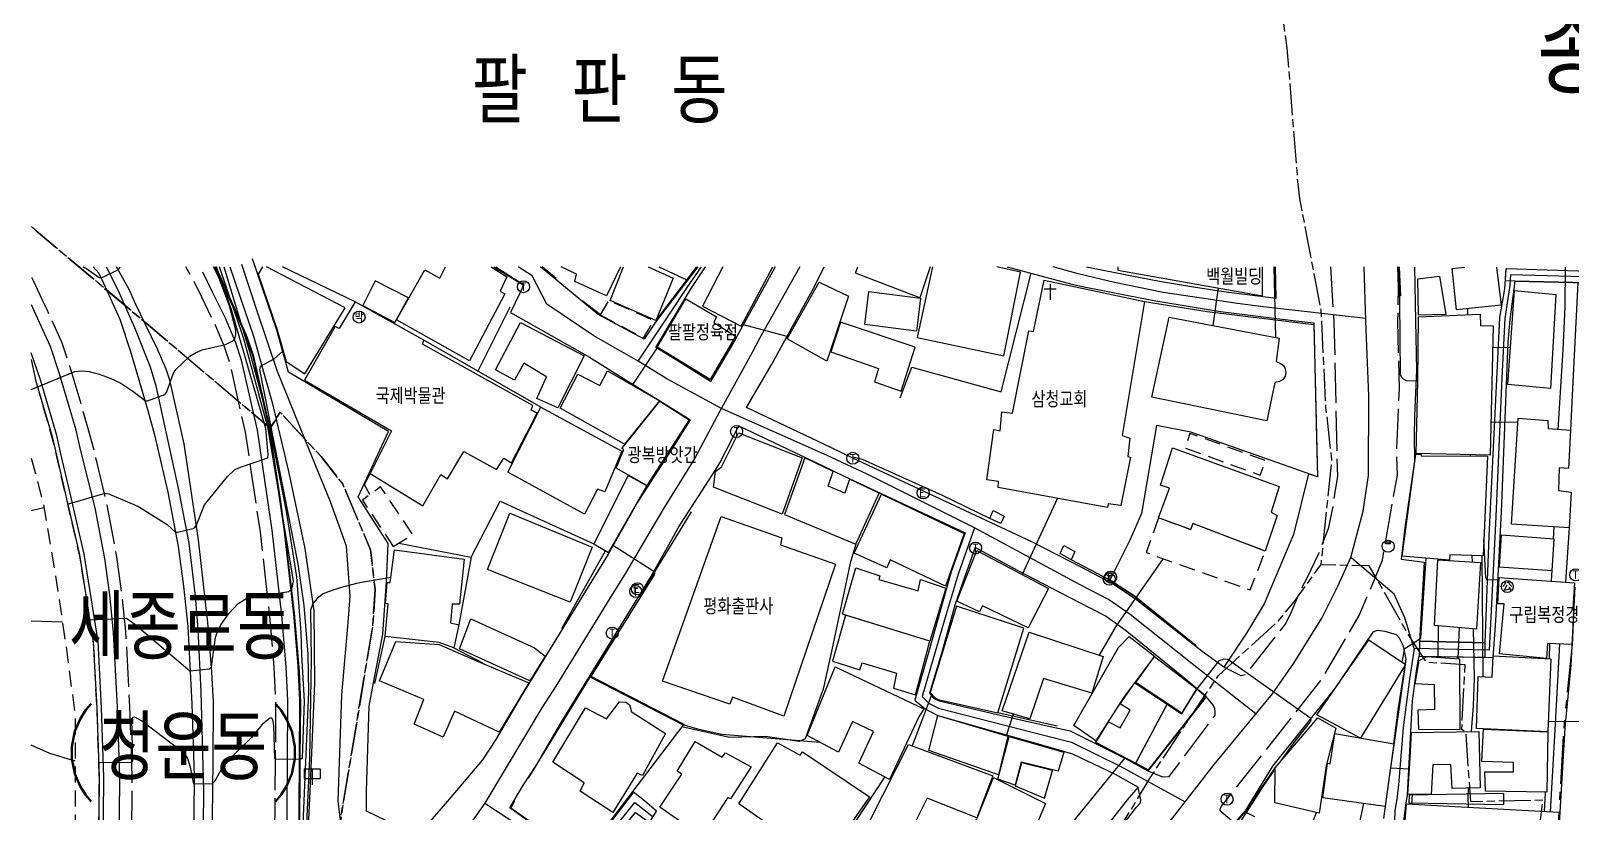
# Model space of a CAD drawing. Header units: feet. Extents: x 197796 to 199821, y 552499 to 555392.
# Drawn here: x 198233.4 to 198426, y 553625.4 to 553723.2 of the extents above; entities that cross this region are included whole.
import ezdxf

# ---------------------------------------------------------------- set-up
doc = ezdxf.new("R2010")
doc.units = ezdxf.units.FT
doc.header["$MEASUREMENT"] = 0
for name, pattern in [('ANYANG1', [11.5, 6, -1, 1, -1.5, 1, -1]), ('ANYANG2', [6, 5, -1]), ('ANYANG3', [3, 2, -1]), ('JEON', [12, 4, -0.5, 1, -0.5, 4, -0.5, 1, -0.5])]:
    doc.linetypes.add(name, pattern=pattern)
for name, color, linetype in [('AA200', 7, 'CONTINUOUS'), ('AAA001', 7, 'CONTINUOUS'), ('AAA004', 7, 'ANYANG3'), ('AAA008', 7, 'CONTINUOUS'), ('AAB121', 7, 'CONTINUOUS'), ('AAB125', 7, 'CONTINUOUS'), ('AAB127', 7, 'CONTINUOUS'), ('AAC001', 7, 'CONTINUOUS'), ('AAC006', 7, 'ANYANG1'), ('AD002', 7, 'CONTINUOUS'), ('AD0022', 1, 'CONTINUOUS'), ('AE001', 1, 'ANYANG2'), ('AE120', 1, 'CONTINUOUS'), ('AE150', 7, 'CONTINUOUS'), ('AE222', 7, 'CONTINUOUS'), ('AE300', 7, 'CONTINUOUS'), ('AEC002', 7, 'CONTINUOUS'), ('AZ0202', 7, 'CONTINUOUS'), ('AZ0203', 7, 'CONTINUOUS'), ('AZ080', 1, 'CONTINUOUS'), ('AZ0801', 7, 'CONTINUOUS'), ('CAA001', 7, 'CONTINUOUS'), ('CAA002', 30, 'CONTINUOUS'), ('DD001', 3, 'CONTINUOUS'), ('EA0018', 7, 'JEON'), ('EA0118', 7, 'JEON'), ('ZC002', 7, 'CONTINUOUS'), ('ZC251', 7, 'CONTINUOUS'), ('ZC252', 7, 'CONTINUOUS')]:
    doc.layers.add(name, color=color, linetype=linetype)
doc.styles.add('GHS', font='ROMANS', dxfattribs={"bigfont": 'NGSW.shx'})
doc.styles.add('NGSW', font='ROMANS.shx', dxfattribs={"bigfont": 'NGSW.shx'})

# ---------------------------------------------------------------- blocks, each defined once
blk = doc.blocks.new('AZ0202')
at = {"layer": 'AZ0202'}
blk.add_circle((0, 0), 0.75, dxfattribs=at)
at = {"layer": 'AZ0202', "style": 'GHS'}
blk.add_text('E', height=1, dxfattribs=at).set_placement((-0.5, -0.48))
blk = doc.blocks.new('AAB121')
at = {"layer": 'AAB121'}
for points in [[(0, 2), (0, 0)], [(-0.75, 1.4), (0.75, 1.4)]]:
    blk.add_lwpolyline(points, dxfattribs=at)
blk = doc.blocks.new('AEC002')
at = {"layer": 'AEC002'}
for points in [[(-1, 2), (1, 2)], [(-1, 2), (-1, 0.8)], [(0, 2), (0, 0)], [(1, 2), (1, 0.8)], [(-1, 0.8), (1, 0.8)]]:
    blk.add_lwpolyline(points, dxfattribs=at)
blk = doc.blocks.new('AE300')
at = {"layer": 'AE300'}
for points in [[(-0.3, 0.35), (-0.3, 0.55)], [(-0.3, 0.55), (0.3, 0.55)], [(-0.3, 0.35), (0.3, 0.35)], [(0.3, 0.35), (0.3, 0.55)]]:
    blk.add_lwpolyline(points, dxfattribs=at)
blk.add_circle((0, 0), 0.75, dxfattribs=at)
blk = doc.blocks.new('AAB125')
at = {"layer": 'AAB125'}
blk.add_circle((0, 0), 0.75, dxfattribs=at)
at = {"layer": 'AAB125', "style": 'GHS'}
blk.add_text('박', height=1, dxfattribs=at).set_placement((-0.54, -0.55))
blk = doc.blocks.new('AAB127')
at = {"layer": 'AAB127'}
for points in [[(-0.55, 0.01), (-0.45, 0.11), (-0.39, 0.19), (-0.33, 0.26), (-0.29, 0.33), (-0.24, 0.43), (-0.18, 0.54), (-0.18, 0.56)], [(-0.04, 0.17), (-0.32, -0.38)], [(-0.05, 0.57), (0.18, 0.57), (0.19, 0.54), (0.21, 0.46), (0.23, 0.4), (0.28, 0.33), (0.34, 0.26), (0.42, 0.18), (0.5, 0.1), (0.58, 0.02)], [(-0.46, -0.43), (0.36, -0.29)], [(0.19, -0.06), (0.47, -0.43)]]:
    blk.add_lwpolyline(points, dxfattribs=at)
blk.add_circle((0, 0), 0.75, dxfattribs=at)
blk = doc.blocks.new('AZ0203')
at = {"layer": 'AZ0203'}
blk.add_circle((0, 0), 0.75, dxfattribs=at)
at = {"layer": 'AZ0203', "style": 'GHS'}
blk.add_text('T', height=1, dxfattribs=at).set_placement((-0.36, -0.52))

msp = doc.modelspace()

# ---------------------------------------------------------------- linework, layer by layer
at = {"layer": 'AA200', "color": 255, "flags": 128}
for points in [[(198354.59, 553661.62), (198353.25, 553662.24), (198353.64, 553663.23), (198355.02, 553662.55)], [(198362.01, 553657.88), (198362.47, 553658.87), (198363.86, 553658.11), (198363.4, 553657.08)]]:
    msp.add_lwpolyline(points, close=True, dxfattribs=at)
at = {"layer": 'AAA001', "color": 255, "flags": 128}
for points in [[(198262.34, 553693.71), (198261.78, 553692.78), (198264.18, 553685.81), (198265.27, 553681.87), (198267.61, 553680.33), (198272.67, 553688.59), (198262.85, 553693.71)], [(198290.91, 553693.7), (198292.87, 553692.47), (198292.05, 553690.65), (198292.6, 553690.31), (198288.22, 553681.94), (198279.08, 553687.08), (198282.62, 553693.33), (198284.5, 553692.28), (198285.22, 553693.7)], [(198307.08, 553693.7), (198305.32, 553690.06), (198301.36, 553691.85), (198301.57, 553692.77), (198299.67, 553693.7)], [(198310.55, 553693.7), (198313.64, 553692.28), (198311.48, 553686.99), (198305.78, 553689.49), (198307.44, 553693.7)], [(198345.79, 553693.69), (198344.48, 553689.84), (198336.45, 553692.89), (198336.73, 553693.69)], [(198346.05, 553693.69), (198344.14, 553684.86), (198354.98, 553682.59), (198357.07, 553693.05), (198354.12, 553693.69)], [(198416.56, 553693.67), (198417.15, 553688.91), (198411.57, 553688.32), (198410.99, 553693.48), (198412.61, 553693.67)], [(198327.91, 553684.69), (198331.92, 553691.78), (198335.57, 553690.05), (198332.85, 553681.93), (198327.91, 553684.69)], [(198373.05, 553630.79), (198371.47, 553631.68), (198375.4, 553639.05), (198377.2, 553637.85), (198379.09, 553640.95), (198380.27, 553639.97), (198373.05, 553630.79)]]:
    msp.add_lwpolyline(points, dxfattribs=at)
for points in [[(198276.41, 553691.95), (198274.89, 553688.88), (198278.88, 553686.73), (198280.56, 553689.84)], [(198337.61, 553686.49), (198338.09, 553690.6), (198344.55, 553689.78), (198344.07, 553685.67)], [(198417.95, 553678.98), (198418.8, 553690.75), (198423.98, 553690.25), (198423.31, 553678.48)], [(198291.46, 553680.83), (198294.58, 553686.73), (198302.53, 553682.59), (198299.25, 553676.07), (198296.63, 553677.24), (198297.83, 553679.94), (198295, 553681.65), (198293.81, 553679.52)], [(198342.13, 553678.18), (198343.92, 553683.65), (198334.58, 553686.79), (198333.34, 553683.07), (198339.32, 553680.98), (198338.83, 553679.33)], [(198299.53, 553676.03), (198301.74, 553680.3), (198304.48, 553678.86), (198305.46, 553680.71), (198311.93, 553676.96), (198307.58, 553671.54)], [(198302.56, 553662.79), (198292.98, 553668.02), (198297.13, 553676.14), (198307.22, 553670.68), (198305.13, 553665.58), (198304.22, 553665.92)], [(198418.44, 553661.52), (198419.26, 553674.8), (198422.98, 553674.49), (198422.99, 553673.48), (198425.8, 553673.29), (198425.56, 553668.5), (198424.37, 553668.56), (198424.3, 553665.74), (198425.9, 553665.52), (198425.63, 553661.09)], [(198318.71, 553666.16), (198318.94, 553668.1), (198319.68, 553668.69), (198321.83, 553672.96), (198329.79, 553669.83), (198327.28, 553662.78)], [(198374.32, 553662.35), (198375.68, 553666.03), (198374.57, 553666.42), (198376.06, 553671.08), (198389.39, 553666.23), (198388.37, 553663.02), (198389.16, 553662.61), (198387.66, 553658.18), (198378.6, 553661.64), (198378.31, 553660.87)], [(198327.59, 553662.75), (198336.5, 553659.04), (198339.39, 553665.42), (198335.69, 553667.15), (198335.11, 553665.41), (198333.04, 553666.27), (198333.64, 553668.14), (198330.09, 553669.84)], [(198305.58, 553658.01), (198310.36, 553666.34), (198308.05, 553667.62), (198303.74, 553659.07)], [(198339.71, 553665.27), (198350.03, 553660.38), (198347.71, 553653.8), (198340.79, 553657.08), (198340.34, 553656.08), (198336.29, 553657.93)], [(198290.47, 553655.89), (198293.25, 553662.92), (198303.55, 553658.67), (198300.8, 553651.81)], [(198417.14, 553660.15), (198416.89, 553656.21), (198423.5, 553655.75), (198423.75, 553659.68)], [(198277.67, 553647.48), (198278.02, 553651.58), (198277.71, 553651.61), (198277.93, 553654.26), (198278.27, 553654.24), (198278.83, 553658.33), (198287.53, 553657.15), (198286.97, 553651.53), (198286.04, 553651.55), (198285.83, 553649.19), (198286.89, 553648.97), (198286.25, 553646.09), (198284.43, 553646.74)], [(198360.56, 553653.49), (198358.04, 553648.6), (198352.33, 553651.33), (198351.92, 553650.57), (198349.12, 553651.92), (198351.62, 553658.23)], [(198336.5, 553656.09), (198339.47, 553655.1), (198339.37, 553654.63), (198344.26, 553653.21), (198344.57, 553654.63), (198347.73, 553653.55), (198345.75, 553646.91), (198334.8, 553650.3)], [(198288.39, 553649.72), (198296.34, 553646.1), (198297.67, 553645.06), (198295.73, 553641.98), (198286.96, 553645.96)], [(198335.18, 553650.18), (198333.57, 553644.41), (198336.97, 553643.34), (198337.27, 553644.19), (198341.56, 553642.9), (198341.19, 553641.05), (198343.94, 553640.2), (198345.75, 553646.9)], [(198345.78, 553640.49), (198346.34, 553639.88), (198346.76, 553639.62), (198354.23, 553637.96), (198357.47, 553648.56), (198349.06, 553651.27)], [(198358.13, 553648.05), (198367.38, 553645.02), (198365.98, 553640.42), (198359.95, 553642.24), (198358.21, 553637.21), (198354.76, 553638.22)], [(198363.73, 553636.39), (198369.31, 553646.11), (198370.64, 553647.51), (198373.79, 553645.04), (198369.97, 553639.93), (198366.48, 553634.46)], [(198379.09, 553640.96), (198377.23, 553637.91), (198371.46, 553641.74), (198373.82, 553645)], [(198406.84, 553635.86), (198406.77, 553638.32), (198408.86, 553638.4), (198408.82, 553641.48), (198406.37, 553641.58), (198406.9, 553644.52), (198407.85, 553645), (198411.93, 553644.72), (198411.95, 553635.84)], [(198414.25, 553642.49), (198416.02, 553642.43), (198416.14, 553645.09), (198423.33, 553644.71), (198422.95, 553635.59), (198414.06, 553635.99)], [(198336.88, 553631.69), (198338.68, 553635.62), (198336.06, 553636.89), (198334.3, 553633.05), (198330.42, 553635.13), (198333.89, 553643.72), (198345, 553638.47), (198344.35, 553637.45), (198340.71, 553629.61)], [(198366.47, 553634.27), (198368.07, 553636.82), (198369.52, 553636.1), (198370.77, 553638.29), (198369.5, 553639.1), (198371.34, 553641.72), (198375.38, 553639.06), (198371.45, 553631.69)], [(198312.69, 553635.39), (198309.81, 553630.11), (198309.15, 553630.4), (198306.1, 553625.51), (198302.05, 553628.19), (198302.52, 553629.2), (198298.61, 553631.78), (198302.7, 553638.58), (198305.31, 553637.23), (198306.93, 553639.35), (198307.8, 553639.29), (198308.19, 553638.98), (198308.4, 553638.24), (198308.4, 553638.13)], [(198346.72, 553637.64), (198355.49, 553635.04), (198354.31, 553630.23), (198345.6, 553633.24)], [(198317.28, 553622.46), (198311.98, 553626.15), (198314.72, 553630.31), (198314.17, 553630.66), (198316.42, 553634.36), (198319.8, 553632.44), (198320.21, 553632.97), (198323.39, 553631.2), (198320.83, 553627.22), (198320.47, 553627.38)], [(198354.25, 553629.69), (198355.66, 553635), (198362.49, 553633.03), (198361.76, 553630.65), (198357.16, 553631.78), (198356.38, 553628.9)], [(198403.72, 553634.07), (198403.19, 553630.24), (198402.64, 553626.24), (198394.85, 553627.34), (198395.45, 553631.65), (198395.76, 553631.6), (198396.35, 553635.36)], [(198405.92, 553635.49), (198414.35, 553635.62), (198414.5, 553628.57), (198411.01, 553628.5), (198410.84, 553631.52), (198408.6, 553631.47), (198408.39, 553627.77), (198405.47, 553627.79), (198405.73, 553631.64)], [(198415.09, 553630.59), (198418.67, 553630.57), (198418.68, 553631.74), (198414.72, 553631.89), (198414.93, 553635.91), (198422.95, 553635.58), (198422.83, 553628.03), (198415.19, 553628.18)], [(198331.58, 553617.96), (198324.1, 553622.78), (198325.01, 553624.37), (198321.86, 553626.6), (198326.69, 553634.22), (198329.54, 553632.68), (198329.81, 553633.08), (198338.19, 553627.45)], [(198338.29, 553624.55), (198343.05, 553634.01), (198353.61, 553630.08), (198351.6, 553624.84), (198345.38, 553627.3), (198343.06, 553622.63), (198341.91, 553623.06), (198341.36, 553622.05)], [(198356.41, 553628.83), (198360.08, 553627.31), (198361.07, 553630.76), (198357.19, 553631.71)]]:
    msp.add_lwpolyline(points, close=True, dxfattribs=at)
at = {"layer": 'AAA004', "color": 255, "flags": 128}
for points in [[(198304.55, 553687.7), (198309.95, 553684.8), (198311.21, 553686.98), (198305.6, 553689.49)], [(198387.66, 553669.48), (198378.24, 553672.88), (198377.61, 553671.07), (198387.03, 553667.67)], [(198278.68, 553658.75), (198281.13, 553660.24), (198277.1, 553666.22), (198274.82, 553664.54)], [(198374.31, 553662.31), (198372.77, 553658), (198385.76, 553653.33), (198387.66, 553658.17), (198378.61, 553661.62), (198378.32, 553660.85)]]:
    msp.add_lwpolyline(points, close=True, dxfattribs=at)
for points in [[(198233.44, 553682.1), (198234.01, 553679.39), (198236.05, 553672.26), (198236.58, 553669.98), (198237.73, 553665.07), (198239.46, 553657.52), (198241.19, 553646.68), (198241.61, 553638.48), (198241.9, 553629.87), (198241.83, 553620.17), (198241.98, 553612.05), (198241.88, 553610.38), (198241.76, 553595.21), (198241.74, 553591.62), (198241.75, 553582.98), (198241.66, 553571.55), (198241.52, 553558.83), (198241.44, 553545.15), (198241.36, 553532.55), (198241.29, 553529.7), (198241, 553525.11), (198239.59, 553514.91), (198238.18, 553505.64), (198236.36, 553497.13), (198235.47, 553492.96), (198233.4, 553483.35)], [(198233.44, 553669.77), (198234.95, 553663.97), (198236.47, 553655.08), (198237.73, 553646.53), (198238.92, 553637.65), (198238.91, 553625.71), (198238.66, 553601.79), (198238.57, 553568.72), (198238.57, 553541.51), (198238.57, 553535.52), (198238.35, 553531.3), (198237.68, 553524.61), (198236.8, 553514.24), (198234.33, 553500.07), (198233.4, 553496.28)]]:
    msp.add_lwpolyline(points, dxfattribs=at)
at = {"layer": 'AAA008', "color": 255, "flags": 128}
for points in [[(198319.88, 553693.69), (198317.32, 553688.77), (198322.16, 553686.3), (198326.1, 553693.69)], [(198369.23, 553693.68), (198369.23, 553693.3), (198387.31, 553690.08), (198387.29, 553693.68)]]:
    msp.add_lwpolyline(points, dxfattribs=at)
for points in [[(198360.03, 553692.03), (198372.54, 553689.37), (198369.78, 553672.62), (198370.74, 553672.29), (198370.46, 553670), (198370.8, 553669.9), (198369.59, 553663.86), (198368, 553664.09), (198367.92, 553663.64), (198354.27, 553666.12), (198354.33, 553666.86), (198352.85, 553667.06), (198353.74, 553673.38), (198354.52, 553673.21), (198354.73, 553675.56), (198356.05, 553675.42), (198358.12, 553685.69), (198358.69, 553685.61)], [(198267.57, 553679.54), (198278.47, 553673.22), (198275.77, 553667.86), (198282.37, 553663.82), (198284.61, 553667.73), (198285.44, 553667.21), (198287.5, 553670.61), (198291.57, 553668.37), (198292.5, 553669.78), (198293.46, 553669.21), (198296.65, 553675.42), (198295.92, 553675.8), (198296.13, 553676.38), (198282.33, 553684.02), (198282.51, 553684.52), (198273.9, 553689.31), (198271.93, 553686.01), (198271.43, 553686.26)], [(198311.65, 553683.68), (198315.24, 553689.7), (198319.08, 553687.47), (198318.75, 553686.74), (198321.43, 553685.04), (198318.28, 553679.63)], [(198373.48, 553677.4), (198375.64, 553687.39), (198389.39, 553684.78), (198389.02, 553681.85), (198389.49, 553681.65), (198389.87, 553681.4), (198390.15, 553681), (198390.23, 553680.49), (198390.12, 553680.02), (198389.88, 553679.63), (198389.43, 553679.37), (198389.04, 553679.27), (198388.86, 553679.25), (198387.84, 553674.47)], [(198406.53, 553670.39), (198406.71, 553679.4), (198406.8, 553687.47), (198414.51, 553687.79), (198414.56, 553686.35), (198416.14, 553686.33), (198415.74, 553670.17)], [(198315.65, 553674.59), (198310.37, 553666.37), (198306.52, 553668.52), (198307.48, 553670.85), (198307.23, 553670.99), (198311.98, 553676.92)], [(198415.42, 553670.04), (198414.88, 553657.58), (198410.7, 553657.72), (198410.68, 553657.03), (198404.76, 553657.52), (198406.49, 553670.28), (198407.12, 553670.25), (198407.12, 553670.06)], [(198312.31, 553641.92), (198319.67, 553662.51), (198327.23, 553659.84), (198327.08, 553658.94), (198333.96, 553656.55), (198327.47, 553637.55), (198321.05, 553639.9), (198320.75, 553639.05)], [(198408.79, 553648.88), (198409.21, 553657.07), (198414.54, 553656.74), (198414.07, 553648.42)], [(198416.94, 553645.32), (198417.51, 553651.57), (198416.7, 553651.59), (198416.9, 553654.89), (198426.29, 553654.22), (198426.07, 553651.01), (198426.21, 553650.99), (198425.99, 553646.51), (198422.94, 553646.64), (198422.81, 553644.76)], [(198289.07, 553644.47), (198295.62, 553641.73), (198291.91, 553635.55), (198286.32, 553638.18), (198284.9, 553634.93), (198281.3, 553636.53), (198282.51, 553639.62), (198276.97, 553641.97), (198278.99, 553646.89), (198284.43, 553646.48)], [(198394.11, 553637.71), (198400.59, 553647.09), (198405.16, 553644), (198399.56, 553634.8)], [(198388.83, 553626.7), (198388.87, 553631.09), (198394.22, 553637.34), (198396.47, 553636.06), (198395.25, 553631.32), (198394.38, 553625.43)], [(198342.01, 553608.56), (198346.68, 553615.37), (198347.59, 553616.92), (198350.61, 553622.81), (198351.66, 553624.81), (198353.68, 553629.86), (198360.2, 553626.61), (198357.14, 553619.43), (198354.86, 553615.13), (198352.32, 553610.08), (198352.96, 553609.53), (198350.93, 553605.92), (198347.02, 553608.13), (198345.7, 553606.01)], [(198404.48, 553616.04), (198405.29, 553626.57), (198424.34, 553625.54), (198423.7, 553614.82)]]:
    msp.add_lwpolyline(points, close=True, dxfattribs=at)
at = {"layer": 'AAC001', "color": 255, "flags": 128}
for points in [[(198273.9, 553689.31), (198264.82, 553693.71)], [(198291.26, 553693.7), (198294.93, 553691.47), (198294.77, 553691.11)], [(198299.05, 553692.23), (198297.28, 553693.7)], [(198316.57, 553693.7), (198311.48, 553686.99)], [(198311.86, 553693.7), (198315.35, 553692.09)], [(198342.04, 553677.33), (198343.49, 553681.18), (198354.64, 553678.08), (198358.38, 553692.89)], [(198293.24, 553688.67), (198289.25, 553680.66)], [(198304.56, 553687.72), (198302.28, 553689.47)], [(198372.54, 553689.37), (198380.41, 553688.13), (198393.74, 553686.49), (198394.16, 553667.45), (198378.33, 553673.02), (198374.08, 553673.86), (198372.2, 553662.89), (198370.74, 553659.55), (198368.24, 553654.55)], [(198297.13, 553676.14), (198282.51, 553684.52)], [(198233.44, 553682.1), (198234.01, 553679.39), (198236.03, 553672.48), (198236.57, 553670.18), (198237.72, 553665.26), (198239.45, 553657.69), (198241.19, 553646.8), (198241.62, 553638.57), (198241.9, 553629.93), (198241.83, 553620.23)], [(198353.25, 553662.24), (198347.31, 553665.11), (198337.32, 553669.62), (198336.17, 553669.92)], [(198275.75, 553665.23), (198275.08, 553666.44), (198275.77, 553667.86)], [(198393.06, 553667.83), (198391.17, 553660.24), (198387.53, 553651.6), (198385.31, 553647.9), (198382.48, 553643.65)], [(198288.43, 553657.42), (198292.02, 553664.43), (198303.74, 553659.07)], [(198309.84, 553653.08), (198313.53, 553659.14), (198315.93, 553663.08)], [(198279.37, 553659.17), (198288.43, 553657.42), (198286.89, 553648.97)], [(198305.19, 553658.23), (198299.7, 553648.45)], [(198336.47, 553659.05), (198335.78, 553656.66), (198333.48, 553645.82), (198332.4, 553640.93), (198330.14, 553634.72), (198329.42, 553634.38), (198325.2, 553634.99), (198320.69, 553634.89), (198314.72, 553636.19)], [(198379.01, 553646.34), (198371.25, 553652.59), (198368.24, 553654.55), (198363.4, 553657.08)], [(198295.59, 553629.79), (198306.53, 553647.75)], [(198276.39, 553641.62), (198277.67, 553647.48)], [(198286.25, 553646.09), (198289.84, 553644.2)], [(198405.09, 553643.88), (198404.2, 553638.32), (198403.67, 553634.08)], [(198405.2, 553644.58), (198405.11, 553644.03)], [(198303.36, 553642.55), (198315, 553636.56), (198302.24, 553619.81), (198293.38, 553626.06), (198293.87, 553626.97)], [(198361.66, 553636.31), (198354.23, 553637.96)], [(198385.14, 553625.57), (198388.87, 553631.09)], [(198334.16, 553620.89), (198340.11, 553629.94)], [(198376.42, 553615.13), (198385.14, 553625.57), (198386.32, 553625.02)]]:
    msp.add_lwpolyline(points, dxfattribs=at)
at = {"layer": 'AAC006', "color": 255, "flags": 128}
msp.add_lwpolyline([(198425.99, 553646.51), (198425, 553636.63), (198424.31, 553625.54)], dxfattribs=at)
at = {"layer": 'AD002', "color": 255, "flags": 128}
for points in [[(198272.1, 553624.57), (198271.78, 553626.91), (198272.25, 553640.21), (198273.05, 553649.26), (198273.29, 553652.52), (198272.84, 553658.8), (198270.85, 553664.34), (198267.76, 553671.89), (198264.2, 553680.6), (198261.64, 553688.27), (198259.73, 553694.01)], [(198242.79, 553693.71), (198244.24, 553690.82), (198246.34, 553686.12), (198248.28, 553681.2), (198249.02, 553678.81), (198250.09, 553673.82), (198251.83, 553665.84), (198253.11, 553659.17), (198253.93, 553652.54), (198254.26, 553648.42), (198254.63, 553640.58), (198254.96, 553628.23), (198254.88, 553619.7), (198254.76, 553591.83), (198254.63, 553579.28), (198254.55, 553571.23), (198254.55, 553561.2), (198254.47, 553550.35), (198254.47, 553538.09), (198254.43, 553524.22), (198253.41, 553498.87), (198252.07, 553489.41)], [(198329.48, 553693.69), (198327.85, 553690.82), (198324.45, 553684.75), (198323.52, 553682.98), (198319.49, 553675.65), (198316.37, 553669.79), (198312.53, 553663.62), (198310.89, 553660.86), (198307.7, 553655.42), (198306.04, 553652.76), (198299, 553641.3), (198297.26, 553638.57), (198290.11, 553626.69), (198287.04, 553622.28), (198282.11, 553615.23), (198277.89, 553614.08), (198275.32, 553613.16), (198270.34, 553609.33), (198266.88, 553607.13), (198254.8, 553600.84)], [(198386.48, 553637.83), (198378.5, 553644.08), (198370.78, 553650.26), (198368.05, 553652.12), (198364.51, 553653.95), (198351.33, 553661.1), (198337.89, 553667.77), (198332.91, 553670.1), (198319.68, 553676), (198312.87, 553679.7), (198309.28, 553681.92), (198303.74, 553685.08), (198297.88, 553689.02), (198296.04, 553692.59), (198294.28, 553693.7)], [(198309.28, 553681.92), (198313.27, 553687.92), (198315.39, 553691.12), (198317.21, 553693.7)], [(198400.23, 553687.24), (198387.4, 553688.69), (198384.17, 553689.1), (198374.89, 553690.48), (198368.8, 553691.73), (198364.26, 553692.83), (198361.13, 553693.69)], [(198373.89, 553621.99), (198381.25, 553631.5), (198388.54, 553640.32), (198391.23, 553644.16), (198394.71, 553649.8), (198396.74, 553653.8), (198398.34, 553657.37), (198399.89, 553663.17), (198400.54, 553667.62), (198400.59, 553677.57), (198400.36, 553683.79), (198400.24, 553686.94), (198400.03, 553693.68)], [(198430.5, 553692.36), (198418.31, 553692.68), (198418.23, 553691.42), (198417.61, 553687.25), (198417.21, 553679.82), (198416.79, 553670.2), (198416.41, 553661.56), (198415.64, 553645.81), (198406.28, 553645.98), (198405.68, 553642.18), (198404.88, 553636.11), (198404.32, 553628.97), (198404.08, 553627.18), (198403.83, 553625.74), (198403.48, 553613.28)], [(198351.33, 553661.1), (198349.27, 553655.29), (198347.79, 553650.29), (198346.4, 553645.59), (198344.77, 553639.99), (198345.65, 553639.12), (198346.8, 553638.55), (198360.14, 553635.12), (198363.43, 553634.28), (198369.51, 553631.29), (198377.63, 553626.82)], [(198406.28, 553645.98), (198405.1, 553649.84), (198403.78, 553652.79), (198398.34, 553657.37)], [(198290.11, 553626.69), (198296.78, 553622.29), (198302.38, 553618.62), (198308.85, 553626.74), (198311.14, 553624.95)]]:
    msp.add_lwpolyline(points, dxfattribs=at)
at = {"layer": 'AD0022', "color": 255, "flags": 128}
for points in [[(198281.69, 553622.57), (198275.31, 553625.67), (198275.35, 553628.15), (198275.68, 553638.81), (198276.22, 553641.73), (198277.37, 553647.8), (198277.85, 553654.32), (198278.05, 553659.12), (198274.3, 553664.96), (198278.08, 553673.14), (198265.6, 553680.53), (198264.13, 553685.8), (198261.07, 553694.68)], [(198266.86, 553621.23), (198266.97, 553631.83), (198267, 553639.53), (198266.77, 553643.82), (198266.26, 553650.28), (198265.05, 553660.96), (198263.17, 553673.57), (198261.17, 553682.44), (198260.39, 553684.75), (198259.05, 553687.91), (198257.44, 553691.21), (198256.22, 553693.71)], [(198258.24, 553693.71), (198261.26, 553684.9), (198262.31, 553681.15), (198263.54, 553676.74), (198265.58, 553668.11), (198267.63, 553658.48), (198268.73, 553650.72), (198268.82, 553641.61), (198268.25, 553628.15), (198267.97, 553621.87)], [(198291.5, 553693.7), (198295.01, 553691.47), (198293.31, 553687.98), (198303.21, 553682.42), (198308.66, 553679), (198311.43, 553677.3), (198315.49, 553674.77), (198315.8, 553674.58), (198313.82, 553671.46), (198309.13, 553664.15), (198308.25, 553662.58), (198305.55, 553657.77), (198294.65, 553640.05), (198291.49, 553634.64), (198289.83, 553632.08), (198285.46, 553626.94), (198282.97, 553624.03)], [(198316.73, 553693.7), (198314.96, 553691.38), (198311.43, 553686.78), (198310.02, 553684.65), (198304.27, 553687.74), (198297.06, 553693.7)], [(198318.34, 553679.36), (198314.27, 553681.9), (198311.48, 553683.6), (198315.82, 553690.86), (198317.69, 553693.7)], [(198326.42, 553693.69), (198325.87, 553692.71), (198321.19, 553684.24), (198318.34, 553679.36)], [(198387.53, 553651.6), (198385.31, 553647.9), (198382.48, 553643.65), (198379.76, 553645.63), (198371.39, 553652.22), (198368.45, 553654.16), (198364.71, 553656.11), (198358.47, 553659.31), (198336.1, 553669.8), (198333.35, 553671.11), (198322.83, 553676.13), (198325.98, 553681.53), (198330.67, 553690.03), (198331.21, 553690.99), (198332.54, 553693.69)], [(198355.39, 553693.69), (198363.48, 553691.52), (198364.82, 553691.23), (198370.52, 553690.11), (198373.98, 553689.45), (198378.28, 553688.75), (198382.06, 553688.13), (198391.48, 553686.95), (198393.74, 553686.7), (198394.05, 553672.27), (198394.16, 553667.45), (198393.06, 553667.83), (198391.17, 553660.24)], [(198365.3, 553693.68), (198370.99, 553692.57), (198374.42, 553691.91), (198378.68, 553691.22), (198382.42, 553690.61), (198389.03, 553689.78), (198388.95, 553693.68)], [(198406.32, 553693.67), (198406.43, 553686.97), (198406.57, 553680.77), (198406.3, 553675.07), (198406.25, 553672.54), (198406.32, 553669.42), (198405.15, 553661.4), (198404.62, 553657.15)], [(198404.62, 553657.15), (198407.51, 553656.81), (198406.92, 553646.9), (198415.15, 553646.72), (198415.65, 553660.03), (198416.4, 553675.37), (198416.96, 553687.37), (198417.59, 553690.95), (198417.76, 553693.48), (198428.01, 553693.16), (198428.04, 553693.67)], [(198404.96, 553624.42), (198405.27, 553626.65), (198405.41, 553627.7), (198405.96, 553637.96), (198406.05, 553639.48), (198406.57, 553643.15), (198406.76, 553644.47), (198406.87, 553645.03), (198416.12, 553644.89), (198416.45, 553649.44), (198417.16, 553663.09), (198418.02, 553684.27), (198418.25, 553687.13), (198418.87, 553691.89), (198427.89, 553691.7)], [(198242.43, 553620.24), (198242.5, 553629.94), (198242.22, 553638.59), (198241.79, 553646.87), (198240.04, 553657.81), (198238.3, 553665.4), (198237.15, 553670.32), (198236.61, 553672.63), (198234.58, 553679.57), (198233.44, 553682.97)], [(198297.38, 553623.14), (198293.26, 553626.07), (198294.87, 553628.82), (198296.6, 553631.5), (198299.79, 553636.96), (198310.72, 553654.73), (198313.48, 553659.64), (198314.28, 553661.06), (198318.89, 553668.24), (198319.5, 553669.21), (198321.86, 553673.83), (198332.27, 553668.86), (198335.03, 553667.54), (198350.15, 553660.45), (198348.41, 553655.57), (198345.63, 553645.8), (198343.85, 553639.56), (198345.13, 553638.44), (198346.72, 553637.64), (198359.87, 553633.9), (198363.57, 553632.85), (198368.91, 553630.31), (198371.78, 553628.68), (198370.4, 553627.1), (198364.11, 553619.05)], [(198391.17, 553660.24), (198387.53, 553651.6)], [(198372.99, 553630.72), (198380.28, 553639.99), (198377.23, 553642.53), (198370.16, 553648.29), (198367.65, 553650.09), (198364.31, 553651.79), (198356.78, 553655.69), (198351.39, 553658.61), (198350.12, 553655), (198348.87, 553651.4), (198347.17, 553645.37), (198345.69, 553640.41), (198346.17, 553639.8), (198346.88, 553639.47), (198353.59, 553637.88), (198360.4, 553636.34), (198363.29, 553635.72), (198370.1, 553632.28), (198372.99, 553630.72)], [(198426.36, 553653.65), (198425.86, 553643.93), (198425.11, 553636.1), (198424.38, 553624.14)], [(198402.49, 553624.76), (198403.24, 553630.23), (198403.79, 553634.26), (198405.09, 553643.36), (198405.28, 553644.68), (198404.92, 553646.31), (198404.44, 553647.28), (198404.04, 553647.69), (198402.63, 553648.12), (198401.64, 553648.26), (198401.08, 553648.03), (198396.31, 553640.95), (198388.54, 553631.3), (198385.14, 553625.72), (198379.65, 553619.45)], [(198302.46, 553617.58), (198308.96, 553625.5), (198310.68, 553624.24), (198311.59, 553625.66), (198310.07, 553626.97), (198308.69, 553628.03), (198304.88, 553623.04)]]:
    msp.add_lwpolyline(points, dxfattribs=at)
at = {"layer": 'AE001', "color": 255, "flags": 128}
for points in [[(198233.45, 553692.4), (198233.67, 553691.98), (198234.8, 553689.59), (198235.37, 553688.38), (198237.21, 553684.31), (198238.4, 553680.77), (198240.48, 553673.65), (198241.29, 553670.66), (198242.34, 553666.22), (198242.88, 553663.92), (198244.09, 553657.47), (198244.73, 553652.87), (198245.22, 553648.12), (198245.71, 553638.74), (198246, 553629.99), (198245.93, 553620.26), (198246.08, 553612.15), (198245.94, 553600.92), (198245.84, 553591.68), (198245.86, 553583.03), (198245.76, 553571.57), (198245.63, 553558.85), (198245.55, 553545.18), (198245.46, 553532.61), (198245.52, 553529.31), (198245.33, 553525.94), (198245.06, 553523.22), (198244.99, 553521.48), (198244.54, 553515.38), (198243.51, 553506.77), (198242.76, 553501.95), (198240.82, 553489.7), (198238.9, 553477.65), (198238.21, 553474.38), (198235.67, 553462.24), (198233.4, 553452.91)], [(198266.78, 553612.14), (198265.77, 553612.37), (198264.94, 553612.69), (198264.05, 553613.36), (198263.8, 553614.1), (198263.86, 553621.25), (198263.97, 553631.85), (198264, 553639.46), (198263.78, 553643.62), (198263.27, 553649.99), (198262.07, 553660.57), (198260.21, 553673.02), (198258.27, 553681.63), (198257.59, 553683.69), (198256.32, 553686.66), (198254.74, 553689.9), (198253.53, 553692.4), (198252.74, 553693.71)], [(198383.79, 553624.18), (198382.13, 553625.57), (198382.03, 553625.71), (198382.03, 553625.91), (198382.15, 553626.27), (198382.54, 553626.75), (198394.61, 553642.02), (198399.39, 553650.12), (198402.3, 553657.02), (198402.81, 553659.94), (198404.16, 553667.67), (198404.09, 553671.03), (198404.21, 553673.78), (198404.42, 553678.5), (198404.23, 553686.92), (198404.32, 553691.14), (198404.22, 553693.68)], [(198395.79, 553693.68), (198396.24, 553686.75), (198396.55, 553672.32), (198396.66, 553667.5), (198396.4, 553665.78), (198396.09, 553663.74), (198395.53, 553660.96), (198394.3, 553657.83), (198392.84, 553654.77), (198392.05, 553653.31), (198390.76, 553650.25), (198390.13, 553649.05), (198385.16, 553642.72), (198384.65, 553642.57), (198382.48, 553643.65)], [(198372.99, 553630.72), (198374.83, 553629.95), (198375.65, 553629.99), (198381.38, 553637.66), (198381.41, 553638.08), (198381.35, 553638.49), (198381.17, 553638.86), (198380.28, 553639.99)], [(198321.91, 553551.38), (198322.85, 553550.51), (198323.58, 553550.36), (198323.99, 553550.41), (198325.49, 553552.09), (198332.52, 553560.42), (198335.45, 553565.1), (198339.12, 553571.81), (198351.13, 553596.31), (198353.89, 553601.03), (198355.2, 553603.39), (198358.23, 553608.76), (198365.3, 553618.13), (198371.55, 553626.15), (198372.05, 553626.71), (198372.09, 553627.09), (198371.78, 553628.68)]]:
    msp.add_lwpolyline(points, dxfattribs=at)
at = {"layer": 'AE120', "color": 255, "flags": 128}
for points in [[(198241.18, 553693.71), (198241.86, 553692.91), (198242.46, 553691.64), (198244.49, 553687.16), (198245.84, 553683.1), (198247.99, 553675.76), (198248.82, 553672.69), (198250.51, 553665.54), (198251.79, 553658.73), (198252.48, 553653.8), (198253, 553648.73), (198253.51, 553639.07), (198253.8, 553630.09), (198253.73, 553620.3)], [(198256.06, 553621.33), (198256.17, 553631.91), (198256.2, 553639.27), (198255.99, 553643.1), (198255.51, 553649.25), (198254.34, 553659.56), (198252.54, 553671.58), (198250.75, 553679.53), (198250.29, 553680.92), (198249.22, 553683.42), (198247.73, 553686.48), (198246.51, 553688.99), (198245.67, 553690.87), (198244.08, 553693.71)]]:
    msp.add_lwpolyline(points, dxfattribs=at)
at = {"layer": 'AE150', "color": 255, "flags": 128}
for points in [[(198406.74, 553692.2), (198409.44, 553692.54), (198410.22, 553687.74), (198406.79, 553687.66)], [(198417.66, 553691.95), (198417.76, 553693.48), (198428.01, 553693.16), (198427.89, 553691.7), (198418.87, 553691.89)], [(198406.92, 553646.9), (198406.87, 553645.03), (198415.14, 553644.9), (198415.15, 553646.72)], [(198405.65, 553626.65), (198405.69, 553627.71), (198417.42, 553627.9), (198417.44, 553626.45)]]:
    msp.add_lwpolyline(points, close=True, dxfattribs=at)
at = {"layer": 'AE222', "color": 255, "flags": 128}
for points in [[(198266.93, 553612.25), (198267, 553622.23), (198267.06, 553632.43), (198267.12, 553639.2), (198266.95, 553643.12), (198266.33, 553650.42), (198265.3, 553659.31), (198264.63, 553664.37), (198263.64, 553670.92), (198263.27, 553673.57), (198261.96, 553679.36), (198261.24, 553682.48), (198260.44, 553684.81), (198259.14, 553687.92), (198257.4, 553691.76), (198256.5, 553693.71)], [(198404.39, 553693.68), (198404.43, 553692.72), (198404.55, 553690.05)]]:
    msp.add_lwpolyline(points, dxfattribs=at)
at = {"layer": 'AZ080', "color": 255, "flags": 128}
msp.add_lwpolyline([(198266.93, 553612.25), (198267, 553622.23), (198267.06, 553632.43), (198267.12, 553639.2), (198266.95, 553643.12), (198266.33, 553650.42), (198265.3, 553659.31), (198264.63, 553664.37), (198263.64, 553670.92), (198263.27, 553673.57), (198261.96, 553679.36), (198261.24, 553682.48), (198260.44, 553684.81), (198259.14, 553687.92), (198257.4, 553691.76), (198256.5, 553693.71)], dxfattribs=at)
at = {"layer": 'AZ0801', "color": 255, "flags": 128}
for points in [[(198404.39, 553693.68), (198404.43, 553692.72), (198404.55, 553690.05)], [(198426.72, 553691.72), (198426.01, 553677.65), (198425.8, 553673.29)], [(198425.63, 553661.09), (198425.19, 553654.3)], [(198368.24, 553654.55), (198371.25, 553652.59), (198379.01, 553646.34)], [(198424.43, 553646.58), (198423.83, 553635.82), (198423.27, 553625.6)]]:
    msp.add_lwpolyline(points, dxfattribs=at)
at = {"layer": 'CAA001', "color": 255, "flags": 128}
for points, elevation in [([(198257.5, 553693.71), (198260.72, 553683.12), (198263.09, 553674.36), (198265.27, 553663.16), (198266.57, 553654.95), (198267.12, 553648.02), (198267.2, 553645.2), (198267.55, 553639.43), (198267.27, 553632.28), (198267.11, 553632.16), (198264.02, 553632.13), (198263.88, 553632.25), (198263.75, 553636.32), (198263.63, 553637.11), (198263.48, 553637.3), (198263.27, 553637.3), (198262.29, 553636.51), (198260.96, 553634.88), (198257.51, 553631.49), (198256.36, 553629.43), (198256.06, 553629.09), (198253.77, 553629.06), (198253.33, 553631.18), (198252.95, 553632.33), (198252.62, 553632.84), (198247.21, 553636.98), (198246.39, 553637.4), (198246.12, 553637.36), (198245.96, 553637.2), (198246.08, 553631.87), (198245.94, 553631.75), (198241.84, 553631.73)], 45), ([(198424.25, 553673.39), (198424.89, 553683.33), (198425.12, 553688.7), (198425.19, 553693.67)], 50), ([(198412.98, 553687.73), (198412.97, 553688.47)], 45), ([(198413.3, 553670.05), (198413.3, 553670.23)], 45), ([(198423.68, 553659.68), (198423.75, 553661.2)], 50), ([(198413.54, 553656.8), (198413.52, 553657.63)], 45), ([(198423.43, 553654.42), (198423.49, 553655.75)], 50), ([(198413.44, 553635.61), (198413.68, 553638.84), (198413.8, 553642.33), (198413.69, 553648.45)], 45), ([(198423.16, 553644.72), (198423.21, 553646.63)], 50), ([(198238.92, 553631.98), (198238.8, 553631.98), (198235.77, 553632.89), (198233.43, 553633.91)], 45), ([(198413.05, 553626.15), (198413, 553627.39), (198413.04, 553628.54)], 45), ([(198422.56, 553625.64), (198422.69, 553627.9), (198422.69, 553628.03)], 50)]:
    msp.add_lwpolyline(points, dxfattribs=dict(at, elevation=elevation))
at = {"layer": 'CAA002', "color": 255, "flags": 128}
for points, elevation in [([(198233.44, 553678.36), (198238.9, 553680.6), (198239.7, 553680.7), (198240.66, 553680.6), (198241.91, 553680.28), (198243.29, 553679.79), (198244.61, 553679.15), (198246.13, 553678.18), (198247.72, 553676.97), (198247.98, 553676.97), (198250.12, 553677.75), (198250.34, 553678.01), (198251.21, 553680.4), (198251.52, 553680.87), (198253.27, 553682.52), (198253.96, 553682.97), (198254.78, 553683.31), (198257.69, 553684.01), (198258.7, 553684.5), (198258.86, 553684.71), (198258.99, 553685.23), (198258.99, 553685.8), (198258.21, 553688.81), (198256.37, 553693.71)], 48), ([(198237.96, 553664.05), (198242.65, 553665.42), (198243.21, 553665.28), (198246.83, 553663.73), (198250.43, 553661.49), (198251.44, 553660.53), (198251.73, 553660.53), (198253.8, 553661.05), (198254.03, 553661.35), (198255.09, 553663.95), (198257.95, 553667.5), (198258.84, 553668.34), (198259.44, 553668.63), (198262.98, 553669.82), (198263.05, 553670.26), (198262.76, 553673.51), (198258.48, 553688.18), (198256.59, 553693.71)], 47), ([(198239.88, 553693.71), (198240.33, 553693.5), (198241.93, 553692.38), (198242.3, 553692.38), (198244.33, 553693.37), (198244.52, 553693.63), (198244.54, 553693.71)], 49), ([(198240.73, 553649.59), (198245.35, 553649.79), (198246.37, 553649.03), (198253.25, 553643.22), (198255.69, 553643.44), (198255.95, 553643.7), (198256.45, 553647.38), (198256.61, 553647.89), (198257.13, 553648.97), (198258.11, 553650.37), (198259.28, 553651.62), (198260.23, 553652.2), (198260.8, 553652.4), (198262.5, 553652.73), (198263.8, 553652.83), (198265.61, 553653.13), (198266.01, 553653.47), (198266.2, 553654.43), (198263.05, 553673.51), (198259.98, 553684.68), (198256.94, 553693.71)], 46), ([(198388.72, 553693.68), (198388.93, 553684.87)], 42), ([(198406.71, 553679.39), (198405.29, 553679.46), (198404.93, 553679.64), (198404.68, 553679.89), (198404.55, 553680.22), (198404.47, 553689.4), (198404.3, 553693.68)], 42), ([(198381.77, 553691.07), (198381.09, 553686.36)], 43), ([(198328.05, 553684.94), (198322.27, 553686.5)], 44), ([(198264.91, 553683.19), (198263.73, 553682.15), (198262.06, 553681.24), (198261.94, 553680.87), (198266.76, 553656.6), (198267.51, 553651.37), (198267.99, 553645.29), (198268.09, 553640.58), (198267.11, 553618.22)], 44), ([(198311.69, 553683.66), (198308.53, 553678.93)], 44), ([(198418.28, 553683.61), (198416.07, 553683.57)], 49), ([(198419.23, 553674.3), (198415.84, 553674.26)], 48), ([(198235.01, 553663.59), (198233.44, 553663.19)], 47), ([(198361.69, 553664.77), (198357.28, 553655.23)], 43), ([(198416.88, 553654.57), (198415.45, 553654.55), (198415.35, 553654.58), (198415.21, 553654.83), (198414.97, 553659.63)], 47), ([(198332.02, 553634.27), (198319.74, 553635.27), (198316.9, 553635.88), (198314.88, 553636.45), (198303.44, 553642.32), (198303.38, 553642.38), (198303.37, 553642.45), (198303.39, 553642.5), (198311.31, 553655.22), (198311.37, 553655.39), (198311.37, 553655.52), (198306.09, 553658.91)], 43), ([(198414.89, 553642.47), (198414.74, 553657.58)], 46), ([(198374.91, 553657.23), (198369.02, 553648.83), (198366.88, 553645.18)], 42), ([(198404.75, 553644.28), (198405.11, 553645.99), (198407.1, 553647.28), (198407.76, 553657.27)], 42), ([(198278.36, 553654.88), (198274.25, 553654.16), (198272.04, 553653.6), (198270.65, 553653.13), (198269.93, 553652.82), (198269.2, 553652.3), (198268.63, 553651.61), (198268.32, 553650.8), (198268.43, 553644.65), (198268.22, 553632.22), (198267.33, 553613.23)], 43), ([(198237.32, 553649.31), (198237.29, 553649.31), (198233.44, 553649.4)], 46), ([(198409.24, 553644.9), (198409.3, 553648.84)], 43), ([(198411.77, 553644.73), (198411.91, 553648.61)], 44), ([(198389.54, 553631.87), (198391.38, 553634.4), (198393.03, 553636.46), (198393.28, 553636.81), (198393.37, 553637.04), (198393.36, 553637.25), (198382.98, 553644.63), (198382.53, 553644.65), (198381.86, 553644.45), (198378.99, 553640.8)], 41), ([(198345.97, 553640.28), (198343.52, 553633.84)], 43), ([(198356.15, 553637.81), (198355.28, 553635.1)], 42), ([(198430.32, 553636.85), (198423, 553636.89)], 54), ([(198370.15, 553632.37), (198359.75, 553619.58)], 41), ([(198381.41, 553616.82), (198381.75, 553618.03), (198382.64, 553620.72), (198383.76, 553623.12), (198385.32, 553625.49), (198387.41, 553628.75), (198388.87, 553630.9)], 41), ([(198403.31, 553631.07), (198405.68, 553630.95)], 43), ([(198397.31, 553614.08), (198399.97, 553626.62)], 43), ([(198405.98, 553626.53), (198406.05, 553627.79)], 44), ([(198392.76, 553622.26), (198394.05, 553625.51)], 42)]:
    msp.add_lwpolyline(points, dxfattribs=dict(at, elevation=elevation))
at = {"layer": 'DD001', "color": 255, "flags": 128}
for points in [[(198265.28, 553612.56), (198265.36, 553621.24), (198265.47, 553631.84), (198265.5, 553639.5), (198265.27, 553643.72), (198264.76, 553650.14), (198263.56, 553660.77), (198261.69, 553673.3), (198259.72, 553682.03), (198258.99, 553684.22), (198257.69, 553687.28), (198256.09, 553690.55), (198254.87, 553693.05)], [(198245.51, 553529.54), (198243.89, 553529.59), (198243.96, 553532.6), (198244.05, 553545.19), (198244.13, 553558.86), (198244.26, 553571.58), (198244.36, 553583.03), (198244.34, 553591.68), (198244.44, 553600.93), (198244.58, 553612.13), (198244.43, 553620.25), (198244.5, 553629.97), (198244.21, 553638.68), (198243.73, 553648), (198243.24, 553652.69), (198242.61, 553657.23), (198241.41, 553663.6), (198239.59, 553670.88), (198239.03, 553673.27), (198236.96, 553680.32), (198235.82, 553683.76), (198234.01, 553687.75), (198233.45, 553688.95)]]:
    msp.add_lwpolyline(points, dxfattribs=at)
at = {"layer": 'EA0018', "color": 255, "flags": 128}
for points in [[(198233.47, 553813.39), (198239.46, 553813.73), (198244.75, 553812.85), (198254.26, 553811.24), (198260.06, 553811.32), (198262.16, 553813.45), (198266.03, 553817.8), (198269.02, 553822.13), (198270.59, 553824.98), (198272.06, 553828.19), (198273.12, 553837.54), (198273.32, 553839.01), (198277.89, 553839.37), (198277.67, 553851.23), (198275.35, 553850.88), (198275.35, 553853.45), (198275.82, 553861.2), (198276.32, 553868.18), (198276.48, 553870.55), (198276.39, 553875.4), (198276.41, 553879.37), (198276.47, 553882.8), (198276.7, 553888.8), (198287.1, 553888.79), (198288.11, 553888.5), (198289.26, 553887.6), (198290.44, 553883.04), (198290.46, 553878.91), (198291.17, 553878.88), (198291.47, 553867.21), (198292.11, 553867.21), (198294.51, 553851.07), (198294.84, 553847.54), (198296.06, 553841.86), (198295.16, 553841.73), (198298.21, 553830.56), (198299.7, 553826.62), (198304.22, 553815.57), (198311.76, 553801.4), (198315.54, 553797.18), (198317.79, 553794.68), (198316.93, 553793.91), (198320.32, 553791.29), (198320.67, 553791.02), (198322.62, 553790.23), (198322.62, 553791.28), (198322.99, 553791.13), (198327.34, 553789.41), (198335.2, 553787.09), (198340.37, 553784.55), (198347.04, 553781.26), (198346.91, 553780.86), (198349.15, 553778.56), (198351.78, 553776.33), (198360.02, 553773.83), (198362.01, 553773.52), (198363.17, 553771.45), (198370, 553772.8), (198372.77, 553772.29), (198374.79, 553771.83), (198376.85, 553771.22), (198378.56, 553771.39), (198384.43, 553771.94), (198385.68, 553772.05), (198387.15, 553772.07), (198387.98, 553772.05), (198389.38, 553759.88), (198389.07, 553750.09), (198388.12, 553741.94), (198387.83, 553738.84), (198388.93, 553730.99), (198390.36, 553721.04), (198391.71, 553704.04), (198391.95, 553702.23), (198392.92, 553696.94), (198394.6, 553688.29), (198395.19, 553676.17), (198395.94, 553669.58), (198394.59, 553656.44)], [(198251.05, 553486.47), (198240.3, 553493.66), (198242.34, 553505.24), (198244.66, 553513.89), (198254, 553544.76), (198265.05, 553581.88), (198267.64, 553597.66), (198271.64, 553621.92), (198276.11, 553648.84), (198276.41, 553653.39), (198275.82, 553658.35), (198272.38, 553666.53), (198269.65, 553669.98), (198264.56, 553675.53), (198263.28, 553673.53), (198248.32, 553686.21), (198234.05, 553698.19), (198233.45, 553698.76)], [(198330.91, 553555.07), (198332.67, 553557.43), (198341.55, 553572.96), (198345.41, 553580.81), (198347.12, 553587.45), (198348.6, 553595.17), (198354.08, 553603.47), (198362.77, 553612.41), (198373.26, 553629.83), (198381.8, 553642.63), (198389.31, 553649.46), (198391.25, 553651.85), (198394.59, 553656.44)], [(198498.97, 553611.74), (198466.85, 553611.34), (198469.04, 553611.08), (198461.37, 553606.16), (198459.69, 553604.97), (198456.65, 553602.45), (198455.01, 553600.89), (198451.61, 553597.43), (198440.05, 553587.56), (198439.26, 553586.89), (198436.74, 553584.1), (198435.28, 553581.65), (198434.61, 553581.43), (198433.78, 553581.41), (198429.85, 553574.31), (198427.05, 553571.83), (198425.01, 553569.47), (198421.56, 553576.89), (198422.11, 553591), (198421.57, 553596.16), (198420.26, 553610.39), (198422.37, 553627.04), (198413.34, 553626.83), (198412.73, 553635.56), (198412.21, 553635.86), (198412.63, 553643.94), (198407.81, 553644.27), (198406.1, 553646.86), (198405.7, 553647.44), (198400.65, 553656.35), (198394.59, 553656.44)]]:
    msp.add_lwpolyline(points, dxfattribs=at)
at = {"layer": 'EA0118', "color": 255, "flags": 128}
msp.add_lwpolyline([(198233.45, 553698.76), (198234.05, 553698.19), (198248.32, 553686.21), (198263.28, 553673.53), (198264.56, 553675.53), (198269.65, 553669.98), (198272.38, 553666.53), (198275.82, 553658.35), (198276.41, 553653.39), (198276.11, 553648.84), (198271.64, 553621.92), (198267.64, 553597.66), (198265.05, 553581.88), (198254, 553544.76), (198244.66, 553513.89), (198242.34, 553505.24), (198240.3, 553493.66), (198251.05, 553486.47), (198255.68, 553483.27), (198253.36, 553477.36), (198250.82, 553466.36), (198243.18, 553430.27), (198233.63, 553388.57), (198233.38, 553387.47)], dxfattribs=at)

# ---------------------------------------------------------------- block references
at = {"layer": 'AAB121', "color": 255}
msp.add_blockref('AAB121', (198360.79, 553689.56), dxfattribs=at)
at = {"layer": 'AAB125', "color": 255}
msp.add_blockref('AAB125', (198274.4, 553687.42), dxfattribs=at)
at = {"layer": 'AAB127', "color": 255}
msp.add_blockref('AAB127', (198417.89, 553653.73), dxfattribs=at)
at = {"layer": 'AE300', "color": 255}
msp.add_blockref('AE300', (198403.01, 553658.77), dxfattribs=at)
at = {"layer": 'AEC002', "color": 255}
msp.add_blockref('AEC002', (198268.56, 553628.95), dxfattribs=at)
at = {"layer": 'AZ0202', "color": 255}
for p in [(198344.9, 553665.45), (198368.33, 553654.93), (198309.19, 553653.46)]:
    msp.add_blockref('AZ0202', p, dxfattribs=at)
at = {"layer": 'AZ0203', "color": 255}
for p in [(198294.95, 553691.21), (198321.58, 553673.12), (198336.11, 553669.77), (198351.45, 553658.55), (198426.46, 553655.21), (198308.98, 553653.12), (198368.16, 553654.65), (198306.04, 553647.93), (198382.88, 553627.17)]:
    msp.add_blockref('AZ0203', p, dxfattribs=at)

# ---------------------------------------------------------------- texts
at = {"layer": 'ZC002', "style": 'NGSW'}
for s, p in [('백월빌딩', (198380.27, 553691.46)), ('팔팔정육점', (198313.01, 553684.49)), ('국제박물관', (198276.47, 553676.55)), ('삼청교회', (198358.43, 553676.12)), ('광복방앗간', (198307.96, 553669.14)), ('평화출판사 ', (198317.43, 553650.24)), ('구립복정경노당', (198418.16, 553649.17))]:
    msp.add_text(s, height=2, dxfattribs=at).set_placement(p)
at = {"layer": 'ZC251', "style": 'NGSW'}
for s, height, p in [('종  로  구', 10, (198421.64, 553715.34)), ('팔 판 동', 8, (198288.48, 553711.64)), ('세종로동', 8, (198238.15, 553644.62))]:
    msp.add_text(s, height=height, dxfattribs=at).set_placement(p)
at = {"layer": 'ZC252', "style": 'NGSW'}
msp.add_text('(청운동)', height=8, dxfattribs=at).set_placement((198237.15, 553629.56))

doc.saveas('drawing.dxf')
